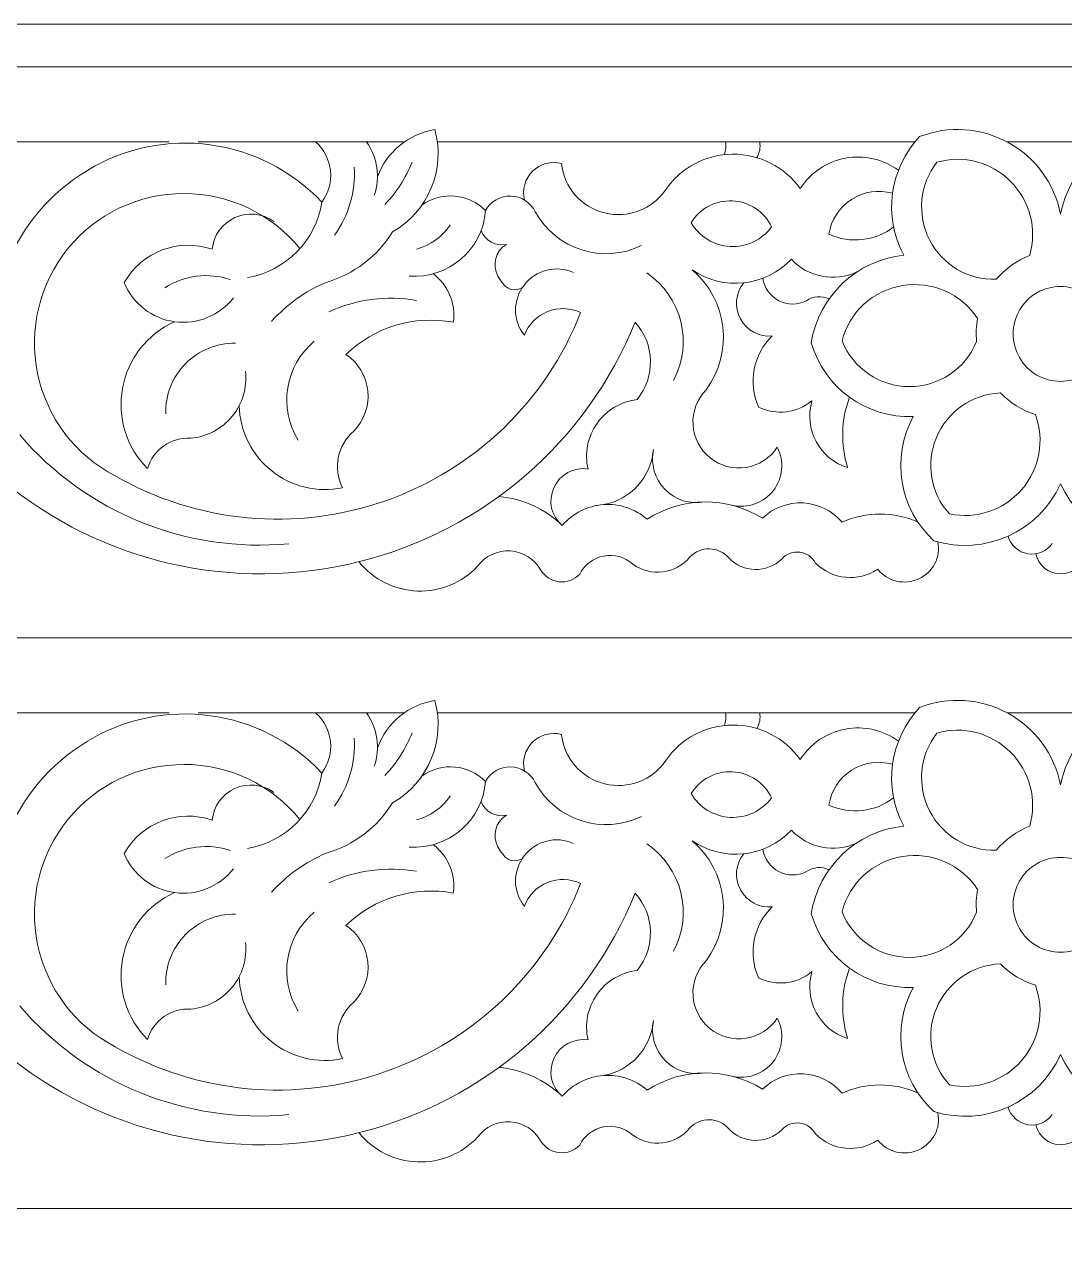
# Model space of a CAD drawing. Header units: millimetres. Extents: x 5151 to 5396, y 1629 to 1892.
# Drawn here: x 5205.1 to 5254.1, y 1834.7 to 1891.9 of the extents above; entities that cross this region are included whole.
import ezdxf

# ---------------------------------------------------------------- set-up
doc = ezdxf.new("R2010")
doc.units = ezdxf.units.MM
doc.header["$MEASUREMENT"] = 0
doc.layers.add('SITARA ALL', color=18, linetype='Continuous', true_color=0x000000)

msp = doc.modelspace()

# ---------------------------------------------------------------- linework, layer by layer
at = {"layer": 'SITARA ALL', "lineweight": 9}
for points, knots in [([(5151.918, 1891.909), (5151.918, 1891.909), (5395.918, 1891.909), (5395.918, 1891.909), (5395.918, 1891.909), (5395.918, 1769.909), (5395.918, 1769.909), (5395.918, 1769.909), (5151.918, 1769.909), (5151.918, 1769.909), (5151.918, 1769.909), (5151.918, 1891.909), (5151.918, 1891.909)], [0, 0, 0, 0, 0.25, 0.25, 0.25, 0.5, 0.5, 0.5, 0.75, 0.75, 0.75, 1, 1, 1, 1]), ([(5219.114, 1883.53), (5216.245, 1886.574), (5211.64, 1887.199), (5208.064, 1885.03), (5204.488, 1882.861), (5202.839, 1878.713), (5204.213, 1874.762)], [0, 0, 0, 0, 0.333333, 0.333333, 0.333333, 1, 1, 1, 1]), ([(5253.918, 1882.972), (5253.633, 1884.407), (5252.728, 1885.643), (5251.444, 1886.347), (5250.161, 1887.05), (5248.64, 1887.152), (5247.277, 1886.619)], [0, 0, 0, 0, 0.333333, 0.333333, 0.333333, 1, 1, 1, 1]), ([(5260.558, 1886.619), (5259.194, 1887.15), (5257.665, 1887.048), (5256.383, 1886.342), (5255.101, 1885.637), (5254.2, 1884.408), (5253.918, 1882.972)], [0, 0, 0, 0, 0.333333, 0.333333, 0.333333, 1, 1, 1, 1]), ([(5241.654, 1884.171), (5240.919, 1885.198), (5239.73, 1885.803), (5238.468, 1885.792), (5237.205, 1885.782), (5236.032, 1885.166), (5235.314, 1884.127)], [0, 0, 0, 0, 0.333333, 0.333333, 0.333333, 1, 1, 1, 1]), ([(5246.278, 1885.033), (5245.559, 1885.56), (5244.654, 1885.766), (5243.777, 1885.602), (5242.901, 1885.438), (5242.134, 1884.923), (5241.654, 1884.171)], [0, 0, 0, 0, 0.333333, 0.333333, 0.333333, 1, 1, 1, 1]), ([(5252.463, 1881.026), (5252.822, 1882.265), (5252.478, 1883.602), (5251.565, 1884.513), (5250.652, 1885.425), (5249.33, 1885.772), (5248.091, 1885.411)], [0, 0, 0, 0, 0.333333, 0.333333, 0.333333, 1, 1, 1, 1]), ([(5230.398, 1885.355), (5229.911, 1885.481), (5229.394, 1885.341), (5229.038, 1884.986), (5228.682, 1884.632), (5228.538, 1884.12), (5228.662, 1883.633)], [0, 0, 0, 0, 0.333333, 0.333333, 0.333333, 1, 1, 1, 1]), ([(5230.398, 1885.355), (5230.522, 1884.227), (5231.338, 1883.296), (5232.441, 1883.027), (5233.543, 1882.757), (5234.683, 1883.184), (5235.314, 1884.127)], [0, 0, 0, 0, 0.333333, 0.333333, 0.333333, 1, 1, 1, 1]), ([(5248.091, 1885.411), (5247.275, 1884.365), (5247.14, 1882.94), (5247.745, 1881.759), (5248.349, 1880.577), (5249.564, 1879.853), (5250.89, 1879.902)], [0, 0, 0, 0, 0.333333, 0.333333, 0.333333, 1, 1, 1, 1]), ([(5218.077, 1881.345), (5216.737, 1882.988), (5214.727, 1883.941), (5212.607, 1883.939), (5210.486, 1883.937), (5208.487, 1882.99), (5207.15, 1881.344), (5205.813, 1879.697), (5205.289, 1877.536), (5205.722, 1875.46), (5206.156, 1873.384), (5207.489, 1871.62), (5209.373, 1870.645)], [0, 0, 0, 0, 0.2, 0.2, 0.2, 0.4, 0.4, 0.4, 0.6, 0.6, 0.6, 1, 1, 1, 1]), ([(5246.001, 1883.949), (5245.345, 1884.138), (5244.639, 1884.034), (5244.065, 1883.665), (5243.491, 1883.295), (5243.105, 1882.699), (5243.006, 1882.023)], [0, 0, 0, 0, 0.333333, 0.333333, 0.333333, 1, 1, 1, 1]), ([(5229.169, 1883.08), (5228.952, 1883.523), (5228.506, 1883.808), (5228.013, 1883.82), (5227.52, 1883.832), (5227.064, 1883.574), (5226.826, 1883.142)], [0, 0, 0, 0, 0.333333, 0.333333, 0.333333, 1, 1, 1, 1]), ([(5240.3, 1882.366), (5239.959, 1883.082), (5239.253, 1883.553), (5238.46, 1883.592), (5237.668, 1883.632), (5236.923, 1883.241), (5236.513, 1882.562)], [0, 0, 0, 0, 0.333333, 0.333333, 0.333333, 1, 1, 1, 1]), ([(5216.853, 1882.622), (5216.319, 1883.009), (5215.618, 1883.08), (5215.018, 1882.807), (5214.417, 1882.535), (5214.008, 1881.969), (5213.946, 1881.312)], [0, 0, 0, 0, 0.333333, 0.333333, 0.333333, 1, 1, 1, 1]), ([(5236.513, 1882.562), (5236.901, 1881.903), (5237.594, 1881.484), (5238.357, 1881.445), (5239.12, 1881.407), (5239.848, 1881.749), (5240.3, 1882.366)], [0, 0, 0, 0, 0.333333, 0.333333, 0.333333, 1, 1, 1, 1]), ([(5227.806, 1881.544), (5227.294, 1881.236), (5227.118, 1880.577), (5227.41, 1880.055), (5227.701, 1879.533), (5228.006, 1879.225), (5228.537, 1879.499)], [0, 0, 0, 0, 0.333333, 0.333333, 0.333333, 1, 1, 1, 1]), ([(5230.969, 1880.221), (5230.152, 1880.585), (5229.192, 1880.341), (5228.649, 1879.631), (5228.105, 1878.921), (5228.093, 1877.963), (5228.657, 1877.269)], [0, 0, 0, 0, 0.333333, 0.333333, 0.333333, 1, 1, 1, 1]), ([(5239.893, 1879.95), (5239.958, 1879.496), (5240.239, 1879.102), (5240.646, 1878.892), (5241.053, 1878.681), (5241.534, 1878.679), (5241.942, 1878.889)], [0, 0, 0, 0, 0.333333, 0.333333, 0.333333, 1, 1, 1, 1]), ([(5209.803, 1879.742), (5210.208, 1878.749), (5211.112, 1878.048), (5212.175, 1877.902), (5213.237, 1877.757), (5214.29, 1878.181), (5214.947, 1879.029)], [0, 0, 0, 0, 0.333333, 0.333333, 0.333333, 1, 1, 1, 1]), ([(5238.991, 1879.734), (5238.601, 1879.25), (5238.54, 1878.58), (5238.836, 1878.033), (5239.131, 1877.487), (5239.715, 1877.171), (5240.333, 1877.232)], [0, 0, 0, 0, 0.333333, 0.333333, 0.333333, 1, 1, 1, 1]), ([(5250.01, 1878.051), (5249.24, 1879.226), (5247.849, 1879.834), (5246.463, 1879.601), (5245.078, 1879.369), (5243.967, 1878.361), (5243.624, 1876.999)], [0, 0, 0, 0, 0.333333, 0.333333, 0.333333, 1, 1, 1, 1]), ([(5256.153, 1877.328), (5256.153, 1878.126), (5255.727, 1878.864), (5255.035, 1879.263), (5254.344, 1879.662), (5253.492, 1879.662), (5252.8, 1879.263), (5252.109, 1878.864), (5251.683, 1878.126), (5251.683, 1877.328), (5251.683, 1876.529), (5252.109, 1875.791), (5252.8, 1875.392), (5253.492, 1874.993), (5254.344, 1874.993), (5255.035, 1875.392), (5255.727, 1875.791), (5256.153, 1876.529), (5256.153, 1877.328)], [0, 0, 0, 0, 0.166667, 0.166667, 0.166667, 0.333333, 0.333333, 0.333333, 0.5, 0.5, 0.5, 0.666667, 0.666667, 0.666667, 0.833333, 0.833333, 0.833333, 1, 1, 1, 1]), ([(5209.373, 1870.645), (5213.246, 1868.419), (5217.897, 1867.99), (5222.112, 1869.47), (5226.327, 1870.951), (5229.678, 1874.17), (5231.307, 1878.33)], [0, 0, 0, 0, 0.333333, 0.333333, 0.333333, 1, 1, 1, 1]), ([(5231.307, 1878.33), (5230.817, 1878.562), (5230.253, 1878.58), (5229.749, 1878.378), (5229.246, 1878.176), (5228.851, 1877.776), (5228.657, 1877.269)], [0, 0, 0, 0, 0.333333, 0.333333, 0.333333, 1, 1, 1, 1]), ([(5204.067, 1870.423), (5208.741, 1866.539), (5214.989, 1865.119), (5220.883, 1866.601), (5226.777, 1868.082), (5231.593, 1872.246), (5233.876, 1877.879)], [0, 0, 0, 0, 0.333333, 0.333333, 0.333333, 1, 1, 1, 1]), ([(5212.169, 1877.9), (5210.889, 1877.323), (5209.974, 1876.153), (5209.722, 1874.772), (5209.47, 1873.391), (5209.905, 1871.982), (5210.898, 1870.989)], [0, 0, 0, 0, 0.333333, 0.333333, 0.333333, 1, 1, 1, 1]), ([(5243.624, 1876.999), (5244.141, 1875.7), (5245.399, 1874.847), (5246.797, 1874.848), (5248.196, 1874.848), (5249.443, 1875.676), (5249.959, 1876.976)], [0, 0, 0, 0, 0.333333, 0.333333, 0.333333, 1, 1, 1, 1]), ([(5215.042, 1876.888), (5214.158, 1876.902), (5213.307, 1876.553), (5212.686, 1875.923), (5212.065, 1875.294), (5211.729, 1874.442), (5211.755, 1873.558)], [0, 0, 0, 0, 0.333333, 0.333333, 0.333333, 1, 1, 1, 1]), ([(5220.615, 1872.749), (5221.108, 1873.25), (5221.351, 1873.944), (5221.279, 1874.642), (5221.207, 1875.34), (5220.831, 1875.968), (5220.246, 1876.357)], [0, 0, 0, 0, 0.333333, 0.333333, 0.333333, 1, 1, 1, 1]), ([(5212.946, 1872.416), (5213.706, 1872.486), (5214.407, 1872.859), (5214.89, 1873.45), (5215.374, 1874.041), (5215.6, 1874.797), (5215.518, 1875.556)], [0, 0, 0, 0, 0.333333, 0.333333, 0.333333, 1, 1, 1, 1]), ([(5237.218, 1874.693), (5236.789, 1874.257), (5236.565, 1873.66), (5236.6, 1873.05), (5236.636, 1872.44), (5236.925, 1871.875), (5237.401, 1871.491), (5237.877, 1871.108), (5238.493, 1870.944), (5239.097, 1871.04), (5239.701, 1871.135), (5240.235, 1871.479), (5240.569, 1871.991)], [0, 0, 0, 0, 0.2, 0.2, 0.2, 0.4, 0.4, 0.4, 0.6, 0.6, 0.6, 1, 1, 1, 1]), ([(5233.964, 1874.233), (5233.205, 1874.145), (5232.519, 1873.737), (5232.078, 1873.113), (5231.637, 1872.488), (5231.482, 1871.709), (5231.654, 1870.964)], [0, 0, 0, 0, 0.333333, 0.333333, 0.333333, 1, 1, 1, 1]), ([(5251.081, 1874.545), (5249.755, 1874.492), (5248.58, 1873.675), (5248.068, 1872.451), (5247.556, 1871.227), (5247.786, 1869.831), (5248.68, 1868.85)], [0, 0, 0, 0, 0.333333, 0.333333, 0.333333, 1, 1, 1, 1]), ([(5215.221, 1873.954), (5215.246, 1872.75), (5215.806, 1871.621), (5216.75, 1870.873), (5217.693, 1870.125), (5218.913, 1869.835), (5220.091, 1870.085)], [0, 0, 0, 0, 0.333333, 0.333333, 0.333333, 1, 1, 1, 1]), ([(5248.68, 1868.85), (5249.942, 1868.584), (5251.25, 1869.026), (5252.091, 1870.004), (5252.933, 1870.982), (5253.181, 1872.327), (5252.73, 1873.535)], [0, 0, 0, 0, 0.333333, 0.333333, 0.333333, 1, 1, 1, 1]), ([(5234.734, 1871.877), (5234.593, 1871.198), (5234.8, 1870.494), (5235.286, 1869.999), (5235.772, 1869.504), (5236.467, 1869.284), (5237.148, 1869.413)], [0, 0, 0, 0, 0.333333, 0.333333, 0.333333, 1, 1, 1, 1]), ([(5238.45, 1869.255), (5239.176, 1869.09), (5239.931, 1869.362), (5240.385, 1869.951), (5240.839, 1870.541), (5240.914, 1871.331), (5240.569, 1871.991)], [0, 0, 0, 0, 0.333333, 0.333333, 0.333333, 1, 1, 1, 1]), ([(5231.654, 1870.964), (5230.979, 1871.066), (5230.319, 1870.706), (5230.041, 1870.083), (5229.763, 1869.46), (5229.916, 1868.743), (5230.443, 1868.31)], [0, 0, 0, 0, 0.333333, 0.333333, 0.333333, 1, 1, 1, 1]), ([(5234.44, 1868.598), (5233.872, 1869.093), (5233.13, 1869.341), (5232.379, 1869.286), (5231.628, 1869.231), (5230.932, 1868.882), (5230.443, 1868.31)], [0, 0, 0, 0, 0.333333, 0.333333, 0.333333, 1, 1, 1, 1]), ([(5243.626, 1868.457), (5243.165, 1869.001), (5242.499, 1869.33), (5241.787, 1869.365), (5241.075, 1869.401), (5240.383, 1869.142), (5239.87, 1868.646)], [0, 0, 0, 0, 0.333333, 0.333333, 0.333333, 1, 1, 1, 1]), ([(5245.301, 1866.246), (5245.763, 1865.665), (5246.564, 1865.477), (5247.237, 1865.791), (5247.91, 1866.106), (5248.286, 1866.807), (5248.136, 1867.535)], [0, 0, 0, 0, 0.333333, 0.333333, 0.333333, 1, 1, 1, 1]), ([(5251.444, 1867.801), (5251.57, 1867.367), (5251.934, 1867.044), (5252.38, 1866.971), (5252.827, 1866.899), (5253.271, 1867.084), (5253.528, 1867.456)], [0, 0, 0, 0, 0.333333, 0.333333, 0.333333, 1, 1, 1, 1]), ([(5229.433, 1866.198), (5229.139, 1866.725), (5228.596, 1867.067), (5227.993, 1867.105), (5227.39, 1867.143), (5226.812, 1866.876), (5226.454, 1866.39)], [0, 0, 0, 0, 0.333333, 0.333333, 0.333333, 1, 1, 1, 1]), ([(5233.759, 1866.486), (5233.387, 1866.821), (5232.88, 1866.962), (5232.388, 1866.867), (5231.897, 1866.772), (5231.48, 1866.455), (5231.26, 1866.006)], [0, 0, 0, 0, 0.333333, 0.333333, 0.333333, 1, 1, 1, 1]), ([(5238.282, 1866.774), (5238.057, 1867.04), (5237.728, 1867.198), (5237.379, 1867.207), (5237.029, 1867.216), (5236.694, 1867.077), (5236.456, 1866.822)], [0, 0, 0, 0, 0.333333, 0.333333, 0.333333, 1, 1, 1, 1]), ([(5242.37, 1866.534), (5242.222, 1866.818), (5241.944, 1867.011), (5241.626, 1867.049), (5241.308, 1867.087), (5240.994, 1866.967), (5240.784, 1866.726)], [0, 0, 0, 0, 0.333333, 0.333333, 0.333333, 1, 1, 1, 1]), ([(5252.759, 1866.97), (5252.875, 1866.414), (5253.369, 1866.018), (5253.938, 1866.027), (5254.506, 1866.037), (5254.979, 1866.41), (5255.076, 1866.97)], [0, 0, 0, 0, 0.333333, 0.333333, 0.333333, 1, 1, 1, 1]), ([(5220.864, 1866.584), (5221.542, 1865.752), (5222.546, 1865.254), (5223.618, 1865.218), (5224.69, 1865.182), (5225.721, 1865.606), (5226.454, 1866.39)], [0, 0, 0, 0, 0.333333, 0.333333, 0.333333, 1, 1, 1, 1]), ([(5229.433, 1866.198), (5229.623, 1865.893), (5229.944, 1865.693), (5230.301, 1865.656), (5230.658, 1865.618), (5231.011, 1865.746), (5231.26, 1866.006)], [0, 0, 0, 0, 0.333333, 0.333333, 0.333333, 1, 1, 1, 1]), ([(5219.114, 1856.642), (5216.245, 1859.686), (5211.64, 1860.311), (5208.064, 1858.142), (5204.488, 1855.973), (5202.839, 1851.825), (5204.213, 1847.874)], [0, 0, 0, 0, 0.333333, 0.333333, 0.333333, 1, 1, 1, 1]), ([(5253.918, 1856.084), (5253.633, 1857.519), (5252.728, 1858.755), (5251.444, 1859.458), (5250.161, 1860.162), (5248.64, 1860.264), (5247.277, 1859.731)], [0, 0, 0, 0, 0.333333, 0.333333, 0.333333, 1, 1, 1, 1]), ([(5260.558, 1859.731), (5259.194, 1860.261), (5257.665, 1860.16), (5256.383, 1859.454), (5255.101, 1858.748), (5254.2, 1857.52), (5253.918, 1856.084)], [0, 0, 0, 0, 0.333333, 0.333333, 0.333333, 1, 1, 1, 1]), ([(5241.654, 1857.283), (5240.919, 1858.31), (5239.73, 1858.914), (5238.468, 1858.904), (5237.205, 1858.894), (5236.032, 1858.278), (5235.314, 1857.239)], [0, 0, 0, 0, 0.333333, 0.333333, 0.333333, 1, 1, 1, 1]), ([(5246.278, 1858.145), (5245.559, 1858.672), (5244.654, 1858.878), (5243.777, 1858.714), (5242.901, 1858.55), (5242.134, 1858.035), (5241.654, 1857.283)], [0, 0, 0, 0, 0.333333, 0.333333, 0.333333, 1, 1, 1, 1]), ([(5252.463, 1854.138), (5252.822, 1855.377), (5252.478, 1856.713), (5251.565, 1857.625), (5250.652, 1858.537), (5249.33, 1858.884), (5248.091, 1858.523)], [0, 0, 0, 0, 0.333333, 0.333333, 0.333333, 1, 1, 1, 1]), ([(5230.398, 1858.467), (5229.911, 1858.593), (5229.394, 1858.453), (5229.038, 1858.098), (5228.682, 1857.744), (5228.538, 1857.232), (5228.662, 1856.745)], [0, 0, 0, 0, 0.333333, 0.333333, 0.333333, 1, 1, 1, 1]), ([(5230.398, 1858.467), (5230.522, 1857.338), (5231.338, 1856.408), (5232.441, 1856.138), (5233.543, 1855.869), (5234.683, 1856.296), (5235.314, 1857.239)], [0, 0, 0, 0, 0.333333, 0.333333, 0.333333, 1, 1, 1, 1]), ([(5248.091, 1858.523), (5247.275, 1857.476), (5247.14, 1856.052), (5247.745, 1854.87), (5248.349, 1853.689), (5249.564, 1852.965), (5250.89, 1853.014)], [0, 0, 0, 0, 0.333333, 0.333333, 0.333333, 1, 1, 1, 1]), ([(5218.077, 1854.456), (5216.737, 1856.1), (5214.728, 1857.053), (5212.607, 1857.051), (5210.486, 1857.049), (5208.487, 1856.102), (5207.15, 1854.456), (5205.813, 1852.809), (5205.289, 1850.648), (5205.722, 1848.572), (5206.156, 1846.496), (5207.489, 1844.732), (5209.373, 1843.757)], [0, 0, 0, 0, 0.2, 0.2, 0.2, 0.4, 0.4, 0.4, 0.6, 0.6, 0.6, 1, 1, 1, 1]), ([(5246.001, 1857.061), (5245.345, 1857.25), (5244.639, 1857.146), (5244.065, 1856.776), (5243.491, 1856.407), (5243.105, 1855.811), (5243.006, 1855.135)], [0, 0, 0, 0, 0.333333, 0.333333, 0.333333, 1, 1, 1, 1]), ([(5229.169, 1856.192), (5228.952, 1856.635), (5228.506, 1856.92), (5228.013, 1856.932), (5227.52, 1856.944), (5227.064, 1856.686), (5226.826, 1856.253)], [0, 0, 0, 0, 0.333333, 0.333333, 0.333333, 1, 1, 1, 1]), ([(5240.3, 1855.478), (5239.959, 1856.194), (5239.253, 1856.665), (5238.46, 1856.704), (5237.668, 1856.743), (5236.923, 1856.353), (5236.513, 1855.674)], [0, 0, 0, 0, 0.333333, 0.333333, 0.333333, 1, 1, 1, 1]), ([(5216.853, 1855.734), (5216.319, 1856.121), (5215.618, 1856.191), (5215.018, 1855.919), (5214.417, 1855.647), (5214.008, 1855.081), (5213.946, 1854.424)], [0, 0, 0, 0, 0.333333, 0.333333, 0.333333, 1, 1, 1, 1]), ([(5236.513, 1855.674), (5236.901, 1855.015), (5237.594, 1854.596), (5238.357, 1854.557), (5239.12, 1854.519), (5239.848, 1854.861), (5240.3, 1855.478)], [0, 0, 0, 0, 0.333333, 0.333333, 0.333333, 1, 1, 1, 1]), ([(5227.806, 1854.655), (5227.294, 1854.347), (5227.118, 1853.689), (5227.409, 1853.167), (5227.701, 1852.645), (5228.006, 1852.336), (5228.537, 1852.61)], [0, 0, 0, 0, 0.333333, 0.333333, 0.333333, 1, 1, 1, 1]), ([(5230.969, 1853.333), (5230.152, 1853.697), (5229.192, 1853.452), (5228.649, 1852.743), (5228.105, 1852.033), (5228.093, 1851.075), (5228.657, 1850.381)], [0, 0, 0, 0, 0.333333, 0.333333, 0.333333, 1, 1, 1, 1]), ([(5239.893, 1853.062), (5239.958, 1852.608), (5240.239, 1852.214), (5240.646, 1852.003), (5241.053, 1851.793), (5241.534, 1851.791), (5241.942, 1852.001)], [0, 0, 0, 0, 0.333333, 0.333333, 0.333333, 1, 1, 1, 1]), ([(5250.01, 1851.163), (5249.24, 1852.338), (5247.849, 1852.946), (5246.463, 1852.713), (5245.078, 1852.481), (5243.967, 1851.473), (5243.624, 1850.111)], [0, 0, 0, 0, 0.333333, 0.333333, 0.333333, 1, 1, 1, 1]), ([(5209.803, 1852.854), (5210.208, 1851.861), (5211.112, 1851.16), (5212.175, 1851.014), (5213.237, 1850.869), (5214.29, 1851.293), (5214.947, 1852.141)], [0, 0, 0, 0, 0.333333, 0.333333, 0.333333, 1, 1, 1, 1]), ([(5238.991, 1852.845), (5238.601, 1852.362), (5238.54, 1851.691), (5238.836, 1851.145), (5239.131, 1850.599), (5239.715, 1850.282), (5240.333, 1850.344)], [0, 0, 0, 0, 0.333333, 0.333333, 0.333333, 1, 1, 1, 1]), ([(5256.153, 1850.439), (5256.153, 1851.238), (5255.727, 1851.976), (5255.035, 1852.375), (5254.344, 1852.774), (5253.492, 1852.774), (5252.8, 1852.375), (5252.109, 1851.976), (5251.683, 1851.238), (5251.683, 1850.439), (5251.683, 1849.641), (5252.109, 1848.903), (5252.8, 1848.504), (5253.492, 1848.105), (5254.344, 1848.105), (5255.035, 1848.504), (5255.727, 1848.903), (5256.153, 1849.641), (5256.153, 1850.439)], [0, 0, 0, 0, 0.166667, 0.166667, 0.166667, 0.333333, 0.333333, 0.333333, 0.5, 0.5, 0.5, 0.666667, 0.666667, 0.666667, 0.833333, 0.833333, 0.833333, 1, 1, 1, 1]), ([(5209.373, 1843.757), (5213.246, 1841.53), (5217.897, 1841.101), (5222.112, 1842.582), (5226.327, 1844.063), (5229.678, 1847.282), (5231.307, 1851.442)], [0, 0, 0, 0, 0.333333, 0.333333, 0.333333, 1, 1, 1, 1]), ([(5231.307, 1851.442), (5230.817, 1851.674), (5230.253, 1851.692), (5229.749, 1851.49), (5229.246, 1851.288), (5228.851, 1850.888), (5228.657, 1850.381)], [0, 0, 0, 0, 0.333333, 0.333333, 0.333333, 1, 1, 1, 1]), ([(5204.067, 1843.535), (5208.741, 1839.651), (5214.989, 1838.231), (5220.883, 1839.712), (5226.777, 1841.194), (5231.593, 1845.358), (5233.876, 1850.991)], [0, 0, 0, 0, 0.333333, 0.333333, 0.333333, 1, 1, 1, 1]), ([(5212.169, 1851.012), (5210.889, 1850.434), (5209.974, 1849.265), (5209.722, 1847.884), (5209.47, 1846.502), (5209.905, 1845.093), (5210.898, 1844.101)], [0, 0, 0, 0, 0.333333, 0.333333, 0.333333, 1, 1, 1, 1]), ([(5243.624, 1850.111), (5244.141, 1848.811), (5245.399, 1847.959), (5246.797, 1847.959), (5248.196, 1847.96), (5249.443, 1848.788), (5249.959, 1850.088)], [0, 0, 0, 0, 0.333333, 0.333333, 0.333333, 1, 1, 1, 1]), ([(5215.042, 1850), (5214.158, 1850.014), (5213.307, 1849.665), (5212.686, 1849.035), (5212.065, 1848.405), (5211.729, 1847.554), (5211.755, 1846.67)], [0, 0, 0, 0, 0.333333, 0.333333, 0.333333, 1, 1, 1, 1]), ([(5220.615, 1845.861), (5221.108, 1846.361), (5221.351, 1847.055), (5221.279, 1847.754), (5221.207, 1848.452), (5220.831, 1849.079), (5220.246, 1849.469)], [0, 0, 0, 0, 0.333333, 0.333333, 0.333333, 1, 1, 1, 1]), ([(5212.946, 1845.528), (5213.706, 1845.598), (5214.407, 1845.971), (5214.89, 1846.562), (5215.374, 1847.152), (5215.6, 1847.909), (5215.518, 1848.668)], [0, 0, 0, 0, 0.333333, 0.333333, 0.333333, 1, 1, 1, 1]), ([(5237.218, 1847.805), (5236.789, 1847.369), (5236.565, 1846.772), (5236.6, 1846.162), (5236.636, 1845.552), (5236.925, 1844.987), (5237.401, 1844.603), (5237.877, 1844.22), (5238.493, 1844.056), (5239.097, 1844.151), (5239.701, 1844.247), (5240.235, 1844.591), (5240.569, 1845.102)], [0, 0, 0, 0, 0.2, 0.2, 0.2, 0.4, 0.4, 0.4, 0.6, 0.6, 0.6, 1, 1, 1, 1]), ([(5233.964, 1847.345), (5233.205, 1847.257), (5232.519, 1846.849), (5232.078, 1846.224), (5231.637, 1845.6), (5231.482, 1844.821), (5231.654, 1844.076)], [0, 0, 0, 0, 0.333333, 0.333333, 0.333333, 1, 1, 1, 1]), ([(5251.081, 1847.657), (5249.755, 1847.604), (5248.58, 1846.787), (5248.068, 1845.563), (5247.556, 1844.339), (5247.786, 1842.943), (5248.68, 1841.962)], [0, 0, 0, 0, 0.333333, 0.333333, 0.333333, 1, 1, 1, 1]), ([(5215.221, 1847.066), (5215.246, 1845.862), (5215.806, 1844.732), (5216.75, 1843.985), (5217.693, 1843.237), (5218.913, 1842.947), (5220.091, 1843.197)], [0, 0, 0, 0, 0.333333, 0.333333, 0.333333, 1, 1, 1, 1]), ([(5248.68, 1841.962), (5249.942, 1841.696), (5251.25, 1842.138), (5252.091, 1843.116), (5252.933, 1844.094), (5253.181, 1845.438), (5252.73, 1846.647)], [0, 0, 0, 0, 0.333333, 0.333333, 0.333333, 1, 1, 1, 1]), ([(5234.734, 1844.989), (5234.593, 1844.31), (5234.8, 1843.606), (5235.286, 1843.111), (5235.772, 1842.616), (5236.467, 1842.396), (5237.148, 1842.525)], [0, 0, 0, 0, 0.333333, 0.333333, 0.333333, 1, 1, 1, 1]), ([(5238.45, 1842.366), (5239.176, 1842.202), (5239.931, 1842.474), (5240.385, 1843.063), (5240.839, 1843.653), (5240.914, 1844.443), (5240.569, 1845.102)], [0, 0, 0, 0, 0.333333, 0.333333, 0.333333, 1, 1, 1, 1]), ([(5231.654, 1844.076), (5230.979, 1844.178), (5230.319, 1843.818), (5230.041, 1843.195), (5229.763, 1842.572), (5229.916, 1841.855), (5230.443, 1841.422)], [0, 0, 0, 0, 0.333333, 0.333333, 0.333333, 1, 1, 1, 1]), ([(5234.44, 1841.71), (5233.872, 1842.205), (5233.13, 1842.453), (5232.379, 1842.398), (5231.628, 1842.343), (5230.932, 1841.993), (5230.443, 1841.422)], [0, 0, 0, 0, 0.333333, 0.333333, 0.333333, 1, 1, 1, 1]), ([(5243.626, 1841.569), (5243.165, 1842.113), (5242.499, 1842.442), (5241.787, 1842.477), (5241.075, 1842.513), (5240.383, 1842.254), (5239.87, 1841.758)], [0, 0, 0, 0, 0.333333, 0.333333, 0.333333, 1, 1, 1, 1]), ([(5245.301, 1839.358), (5245.763, 1838.777), (5246.564, 1838.588), (5247.237, 1838.903), (5247.91, 1839.218), (5248.286, 1839.919), (5248.136, 1840.647)], [0, 0, 0, 0, 0.333333, 0.333333, 0.333333, 1, 1, 1, 1]), ([(5251.444, 1840.913), (5251.57, 1840.479), (5251.934, 1840.156), (5252.38, 1840.083), (5252.827, 1840.011), (5253.271, 1840.196), (5253.528, 1840.568)], [0, 0, 0, 0, 0.333333, 0.333333, 0.333333, 1, 1, 1, 1]), ([(5229.433, 1839.309), (5229.139, 1839.837), (5228.596, 1840.179), (5227.993, 1840.217), (5227.39, 1840.255), (5226.812, 1839.988), (5226.454, 1839.501)], [0, 0, 0, 0, 0.333333, 0.333333, 0.333333, 1, 1, 1, 1]), ([(5233.759, 1839.597), (5233.387, 1839.932), (5232.88, 1840.074), (5232.388, 1839.979), (5231.897, 1839.884), (5231.48, 1839.567), (5231.26, 1839.117)], [0, 0, 0, 0, 0.333333, 0.333333, 0.333333, 1, 1, 1, 1]), ([(5238.282, 1839.885), (5238.057, 1840.152), (5237.728, 1840.31), (5237.379, 1840.319), (5237.029, 1840.328), (5236.694, 1840.189), (5236.456, 1839.933)], [0, 0, 0, 0, 0.333333, 0.333333, 0.333333, 1, 1, 1, 1]), ([(5242.37, 1839.646), (5242.222, 1839.93), (5241.944, 1840.123), (5241.626, 1840.161), (5241.308, 1840.199), (5240.994, 1840.079), (5240.784, 1839.838)], [0, 0, 0, 0, 0.333333, 0.333333, 0.333333, 1, 1, 1, 1]), ([(5252.759, 1840.082), (5252.875, 1839.525), (5253.369, 1839.13), (5253.938, 1839.139), (5254.506, 1839.149), (5254.979, 1839.522), (5255.076, 1840.082)], [0, 0, 0, 0, 0.333333, 0.333333, 0.333333, 1, 1, 1, 1]), ([(5220.864, 1839.695), (5221.542, 1838.864), (5222.546, 1838.366), (5223.618, 1838.33), (5224.69, 1838.293), (5225.721, 1838.718), (5226.454, 1839.501)], [0, 0, 0, 0, 0.333333, 0.333333, 0.333333, 1, 1, 1, 1]), ([(5229.433, 1839.309), (5229.623, 1839.005), (5229.944, 1838.805), (5230.301, 1838.767), (5230.658, 1838.73), (5231.011, 1838.858), (5231.26, 1839.117)], [0, 0, 0, 0, 0.333333, 0.333333, 0.333333, 1, 1, 1, 1])]:
    msp.add_open_spline(points, degree=3, knots=knots, dxfattribs=at)
for points in [[(5153.918, 1889.909), (5153.918, 1889.909), (5353.918, 1889.909), (5353.918, 1889.909)], [(5224.441, 1886.95), (5223.199, 1886.757), (5222.162, 1885.903), (5221.735, 1884.721)], [(5222.446, 1882.132), (5224.133, 1883.096), (5224.955, 1885.076), (5224.441, 1886.95)], [(5200.932, 1886.368), (5200.932, 1886.368), (5211.92, 1886.368), (5211.92, 1886.368)], [(5213.281, 1886.368), (5213.281, 1886.368), (5222.996, 1886.368), (5222.996, 1886.368)], [(5219.114, 1883.53), (5219.77, 1884.409), (5219.644, 1885.643), (5218.821, 1886.368)], [(5221.583, 1883.857), (5221.879, 1884.705), (5221.74, 1885.643), (5221.211, 1886.368)], [(5224.557, 1886.368), (5224.557, 1886.368), (5247.055, 1886.368), (5247.055, 1886.368)], [(5238.069, 1885.771), (5238.143, 1885.961), (5238.164, 1886.167), (5238.129, 1886.368)], [(5239.602, 1885.635), (5239.739, 1885.853), (5239.789, 1886.115), (5239.741, 1886.368)], [(5247.277, 1886.619), (5245.852, 1885.113), (5245.549, 1882.865), (5246.528, 1881.037)], [(5251.409, 1886.368), (5251.409, 1886.368), (5253.918, 1886.368), (5253.918, 1886.368)], [(5256.427, 1886.368), (5256.427, 1886.368), (5253.918, 1886.368), (5253.918, 1886.368)], [(5219.715, 1881.981), (5220.38, 1882.91), (5220.707, 1884.037), (5220.642, 1885.177)], [(5222.078, 1883.415), (5222.629, 1883.995), (5223.065, 1884.674), (5223.364, 1885.416)], [(5226.826, 1883.142), (5226.024, 1883.942), (5224.766, 1884.054), (5223.836, 1883.406)], [(5215.614, 1879.98), (5217.421, 1880.292), (5218.829, 1881.718), (5219.114, 1883.53)], [(5223.223, 1880.049), (5225.073, 1879.912), (5226.684, 1881.293), (5226.826, 1883.142)], [(5229.169, 1883.08), (5230.148, 1881.299), (5232.349, 1880.599), (5234.175, 1881.493)], [(5223.573, 1881.324), (5224.223, 1881.496), (5224.787, 1881.899), (5225.159, 1882.459)], [(5226.613, 1882.196), (5226.797, 1881.716), (5227.302, 1881.439), (5227.806, 1881.544)], [(5243.006, 1882.023), (5244.006, 1881.561), (5245.18, 1881.694), (5246.051, 1882.37)], [(5213.946, 1881.312), (5212.366, 1881.861), (5210.621, 1881.201), (5209.803, 1879.742)], [(5219.313, 1879.756), (5220.615, 1880.135), (5221.73, 1880.981), (5222.446, 1882.132)], [(5246.528, 1881.037), (5244.31, 1880.801), (5242.524, 1879.112), (5242.17, 1876.91)], [(5252.463, 1881.026), (5251.854, 1880.786), (5251.314, 1880.4), (5250.89, 1879.902)], [(5252.463, 1881.026), (5251.854, 1880.786), (5251.314, 1880.4), (5250.89, 1879.902)], [(5236.563, 1880.34), (5238.034, 1879.341), (5240.011, 1879.553), (5241.235, 1880.843)], [(5241.235, 1880.843), (5242.025, 1879.993), (5243.273, 1879.75), (5244.323, 1880.245)], [(5214.804, 1879.885), (5213.767, 1880.232), (5212.63, 1880.092), (5211.708, 1879.505)], [(5225.307, 1877.878), (5225.425, 1878.751), (5225.067, 1879.619), (5224.369, 1880.156)], [(5235.68, 1875.138), (5236.621, 1876.898), (5236.081, 1879.083), (5234.426, 1880.197)], [(5237.218, 1874.693), (5238.515, 1876.458), (5238.231, 1878.922), (5236.563, 1880.34)], [(5219.313, 1879.756), (5218.332, 1879.335), (5217.454, 1878.708), (5216.738, 1877.916)], [(5223.573, 1878.905), (5222.175, 1879.148), (5220.736, 1878.961), (5219.446, 1878.367)], [(5243.013, 1878.975), (5242.667, 1879.145), (5242.256, 1879.112), (5241.942, 1878.889)], [(5225.307, 1877.878), (5223.473, 1878.22), (5221.588, 1877.654), (5220.246, 1876.357)], [(5233.964, 1874.233), (5234.836, 1875.305), (5234.8, 1876.851), (5233.876, 1877.879)], [(5250.01, 1878.051), (5249.945, 1877.697), (5249.927, 1877.335), (5249.959, 1876.976)], [(5218.757, 1876.983), (5217.378, 1875.834), (5217.053, 1873.849), (5217.995, 1872.321)], [(5240.333, 1877.232), (5239.434, 1876.363), (5239.177, 1875.024), (5239.692, 1873.884)], [(5242.17, 1876.91), (5242.785, 1874.785), (5244.764, 1873.352), (5246.975, 1873.435)], [(5239.692, 1873.884), (5240.516, 1873.479), (5241.499, 1873.594), (5242.206, 1874.179)], [(5242.206, 1874.179), (5241.811, 1872.847), (5242.556, 1871.444), (5243.883, 1871.028)], [(5243.974, 1874.345), (5243.577, 1873.28), (5243.545, 1872.114), (5243.883, 1871.028)], [(5251.081, 1874.545), (5251.539, 1874.078), (5252.105, 1873.731), (5252.73, 1873.535)], [(5251.081, 1874.545), (5251.539, 1874.078), (5252.105, 1873.731), (5252.73, 1873.535)], [(5246.975, 1873.435), (5245.92, 1871.491), (5246.323, 1869.081), (5247.954, 1867.587)], [(5204.878, 1872.567), (5208.024, 1868.906), (5212.745, 1866.996), (5217.551, 1867.444)], [(5212.946, 1872.416), (5212.014, 1872.474), (5211.166, 1871.884), (5210.898, 1870.989)], [(5220.615, 1872.749), (5219.844, 1872.09), (5219.626, 1870.988), (5220.091, 1870.085)], [(5232.381, 1869.287), (5233.663, 1869.516), (5234.63, 1870.579), (5234.734, 1871.877)], [(5247.954, 1867.587), (5250.336, 1866.851), (5252.892, 1867.999), (5253.918, 1870.271)], [(5253.918, 1870.271), (5254.946, 1868), (5257.5, 1866.848), (5259.881, 1867.587)], [(5230.443, 1868.31), (5229.629, 1869.085), (5228.579, 1869.564), (5227.461, 1869.67)], [(5239.87, 1868.646), (5238.203, 1869.686), (5236.087, 1869.668), (5234.44, 1868.598)], [(5247.206, 1868.458), (5246.068, 1868.975), (5244.763, 1868.975), (5243.626, 1868.457)], [(5233.759, 1866.486), (5234.605, 1865.863), (5235.789, 1866.01), (5236.456, 1866.822)], [(5238.282, 1866.774), (5238.962, 1866.072), (5240.079, 1866.05), (5240.784, 1866.726)], [(5242.37, 1866.534), (5243.153, 1865.75), (5244.381, 1865.629), (5245.301, 1866.246)], [(5153.918, 1863.021), (5153.918, 1863.021), (5353.918, 1863.021), (5353.918, 1863.021)], [(5224.441, 1860.062), (5223.199, 1859.869), (5222.162, 1859.015), (5221.735, 1857.833)], [(5222.446, 1855.244), (5224.133, 1856.208), (5224.955, 1858.188), (5224.441, 1860.062)], [(5200.932, 1859.48), (5200.932, 1859.48), (5211.92, 1859.48), (5211.92, 1859.48)], [(5213.281, 1859.48), (5213.281, 1859.48), (5222.996, 1859.48), (5222.996, 1859.48)], [(5219.114, 1856.642), (5219.77, 1857.521), (5219.644, 1858.755), (5218.821, 1859.48)], [(5221.583, 1856.969), (5221.879, 1857.817), (5221.74, 1858.755), (5221.211, 1859.48)], [(5224.557, 1859.48), (5224.557, 1859.48), (5247.055, 1859.48), (5247.055, 1859.48)], [(5238.069, 1858.883), (5238.143, 1859.073), (5238.164, 1859.279), (5238.129, 1859.48)], [(5239.602, 1858.747), (5239.739, 1858.965), (5239.789, 1859.227), (5239.741, 1859.48)], [(5247.277, 1859.731), (5245.852, 1858.225), (5245.549, 1855.977), (5246.528, 1854.149)], [(5251.409, 1859.48), (5251.409, 1859.48), (5253.918, 1859.48), (5253.918, 1859.48)], [(5256.427, 1859.48), (5256.427, 1859.48), (5253.918, 1859.48), (5253.918, 1859.48)], [(5219.715, 1855.093), (5220.38, 1856.022), (5220.707, 1857.149), (5220.642, 1858.289)], [(5222.078, 1856.527), (5222.629, 1857.107), (5223.065, 1857.786), (5223.364, 1858.528)], [(5226.826, 1856.253), (5226.024, 1857.054), (5224.766, 1857.166), (5223.836, 1856.518)], [(5215.614, 1853.092), (5217.421, 1853.404), (5218.829, 1854.83), (5219.114, 1856.642)], [(5223.223, 1853.161), (5225.073, 1853.023), (5226.684, 1854.405), (5226.826, 1856.253)], [(5229.169, 1856.192), (5230.148, 1854.411), (5232.349, 1853.711), (5234.175, 1854.605)], [(5219.313, 1852.868), (5220.615, 1853.247), (5221.73, 1854.093), (5222.446, 1855.244)], [(5223.573, 1854.436), (5224.223, 1854.607), (5224.787, 1855.011), (5225.159, 1855.571)], [(5226.613, 1855.308), (5226.797, 1854.828), (5227.302, 1854.551), (5227.806, 1854.655)], [(5243.006, 1855.135), (5244.006, 1854.673), (5245.18, 1854.806), (5246.051, 1855.481)], [(5213.946, 1854.424), (5212.366, 1854.973), (5210.621, 1854.313), (5209.803, 1852.854)], [(5246.528, 1854.149), (5244.31, 1853.913), (5242.524, 1852.224), (5242.17, 1850.022)], [(5252.463, 1854.138), (5251.854, 1853.898), (5251.314, 1853.512), (5250.89, 1853.014)], [(5252.463, 1854.138), (5251.854, 1853.898), (5251.314, 1853.512), (5250.89, 1853.014)], [(5236.563, 1853.452), (5238.034, 1852.453), (5240.011, 1852.665), (5241.235, 1853.955)], [(5241.235, 1853.955), (5242.025, 1853.105), (5243.273, 1852.862), (5244.323, 1853.357)], [(5214.804, 1852.997), (5213.767, 1853.344), (5212.63, 1853.204), (5211.708, 1852.616)], [(5225.307, 1850.99), (5225.425, 1851.863), (5225.067, 1852.731), (5224.369, 1853.268)], [(5235.68, 1848.25), (5236.621, 1850.01), (5236.081, 1852.195), (5234.426, 1853.309)], [(5237.218, 1847.805), (5238.515, 1849.57), (5238.231, 1852.034), (5236.563, 1853.452)], [(5219.313, 1852.868), (5218.332, 1852.447), (5217.454, 1851.82), (5216.738, 1851.028)], [(5223.573, 1852.016), (5222.175, 1852.26), (5220.736, 1852.073), (5219.446, 1851.479)], [(5243.013, 1852.087), (5242.667, 1852.257), (5242.256, 1852.224), (5241.942, 1852.001)], [(5225.307, 1850.99), (5223.473, 1851.332), (5221.588, 1850.765), (5220.246, 1849.469)], [(5233.964, 1847.345), (5234.836, 1848.417), (5234.8, 1849.963), (5233.876, 1850.991)], [(5250.01, 1851.163), (5249.945, 1850.808), (5249.927, 1850.447), (5249.959, 1850.088)], [(5218.757, 1850.095), (5217.378, 1848.946), (5217.053, 1846.961), (5217.995, 1845.433)], [(5240.333, 1850.344), (5239.434, 1849.475), (5239.177, 1848.136), (5239.692, 1846.996)], [(5242.17, 1850.022), (5242.785, 1847.897), (5244.764, 1846.464), (5246.975, 1846.547)], [(5239.692, 1846.996), (5240.516, 1846.591), (5241.499, 1846.706), (5242.206, 1847.291)], [(5242.206, 1847.291), (5241.811, 1845.958), (5242.556, 1844.556), (5243.883, 1844.14)], [(5243.974, 1847.457), (5243.577, 1846.392), (5243.545, 1845.226), (5243.883, 1844.14)], [(5251.081, 1847.657), (5251.539, 1847.19), (5252.105, 1846.843), (5252.73, 1846.647)], [(5251.081, 1847.657), (5251.539, 1847.19), (5252.105, 1846.843), (5252.73, 1846.647)], [(5246.975, 1846.547), (5245.92, 1844.603), (5246.323, 1842.193), (5247.954, 1840.699)], [(5204.878, 1845.679), (5208.024, 1842.018), (5212.745, 1840.108), (5217.551, 1840.556)], [(5212.946, 1845.528), (5212.014, 1845.586), (5211.166, 1844.996), (5210.898, 1844.101)], [(5220.615, 1845.861), (5219.844, 1845.201), (5219.626, 1844.1), (5220.091, 1843.197)], [(5232.381, 1842.399), (5233.663, 1842.628), (5234.63, 1843.691), (5234.734, 1844.989)], [(5247.954, 1840.699), (5250.336, 1839.963), (5252.892, 1841.111), (5253.918, 1843.383)], [(5253.918, 1843.383), (5254.946, 1841.112), (5257.5, 1839.96), (5259.881, 1840.699)], [(5230.443, 1841.422), (5229.629, 1842.196), (5228.579, 1842.676), (5227.461, 1842.782)], [(5239.87, 1841.758), (5238.203, 1842.798), (5236.087, 1842.78), (5234.44, 1841.71)], [(5247.206, 1841.57), (5246.068, 1842.087), (5244.763, 1842.087), (5243.626, 1841.569)], [(5233.759, 1839.597), (5234.605, 1838.975), (5235.789, 1839.121), (5236.456, 1839.933)], [(5238.282, 1839.885), (5238.962, 1839.184), (5240.079, 1839.162), (5240.784, 1839.838)], [(5242.37, 1839.646), (5243.153, 1838.862), (5244.381, 1838.741), (5245.301, 1839.358)], [(5153.918, 1836.133), (5153.918, 1836.133), (5353.918, 1836.133), (5353.918, 1836.133)]]:
    msp.add_open_spline(points, degree=3, dxfattribs=at)

doc.saveas('drawing.dxf')
